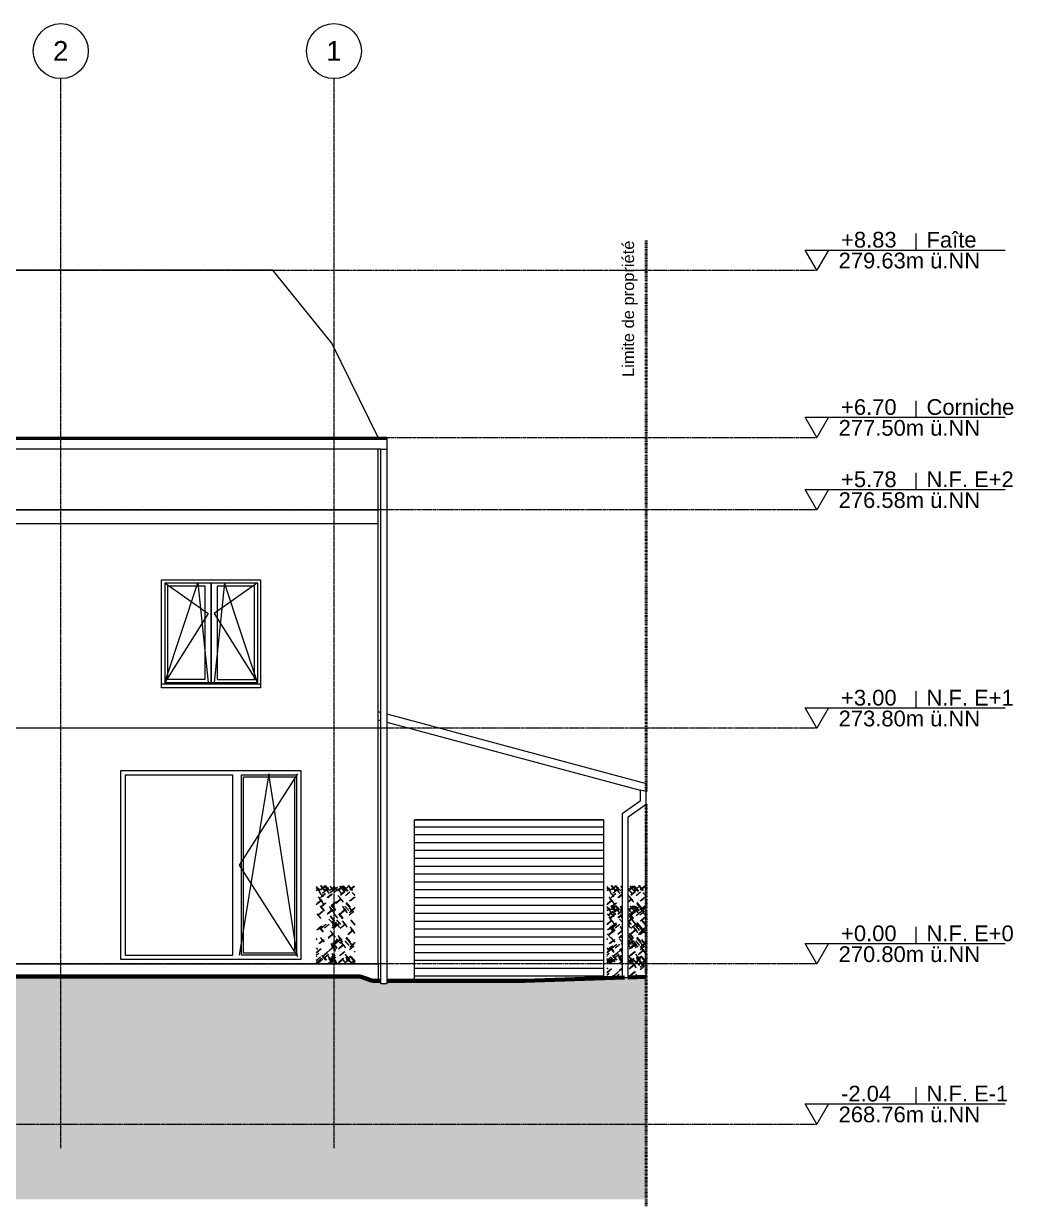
# Model space of a CAD drawing. Header units: millimetres. Extents: x -24735 to 2436, y -4540 to 11969.
# Drawn here: x -10164 to 2436, y -3087 to 11969 of the extents above; entities that cross this region are included whole.
import ezdxf

# ---------------------------------------------------------------- set-up
doc = ezdxf.new("R2010")
doc.units = ezdxf.units.MM
for name, pattern in [('Center', [40, 10, -5, 20, -5]), ('CENTER_LINE', [5.5, 2.5, -1.5, 0, -1.5]), ('Grid Line', [22.225, 12.7, -3.175, 3.175, -3.175])]:
    doc.linetypes.add(name, pattern=pattern)
for name, color, linetype, lineweight in [('A-DETL', 90, 'Continuous', 9), ('A-DOOR', 31, 'Continuous', 18), ('A-FLOR', 192, 'Continuous', 18), ('A-FLOR-LEVL', 51, 'Continuous', 9), ('A-GENM', 13, 'Continuous', 9), ('A-GLAZ', 151, 'Continuous', 18), ('A-ROOF', 132, 'Continuous', 9), ('A-ROOF-OTLN', 132, 'Continuous', 9), ('A-WALL', 113, 'Continuous', 18), ('C-TOPO', 7, 'Continuous', 9), ('G-ANNO-TEXT', 231, 'Continuous', 9), ('G-IMPT', 8, 'Continuous', 9), ('S-GRID', 1, 'Continuous', 9), ('S-GRID-IDEN', 1, 'Continuous', 9)]:
    doc.layers.add(name, color=color, linetype=linetype, lineweight=lineweight)
doc.styles.add('Arial', font='arial.ttf', dxfattribs={"height": 200})
doc.styles.add('Arial_1', font='arial.ttf', dxfattribs={"height": 150})
doc.styles.add('Arial_2', font='arial.ttf', dxfattribs={"height": 250})

# ---------------------------------------------------------------- blocks, each defined once
blk = doc.blocks.new('WIN_DOUBLE_SINGLE OPEN__ASYM - 2400 x 2515-676228-Façade Nord')
at = {"layer": 'A-GLAZ', "color": 55}
for p, q in [((-7042, 2420), (-7422, 110)), ((-6677, 2420), (-7422, 1258)), ((-6677, 95), (-7042, 2420)), ((-8872, 2405), (-8872, 110)), ((-8872, 2405), (-7502, 2405)), ((-7502, 110), (-7502, 2405)), ((-7392, 110), (-7392, 2405)), ((-7392, 2405), (-6692, 2405)), ((-7367, 135), (-7367, 2380)), ((-7367, 2380), (-6717, 2380)), ((-6717, 2380), (-6717, 135)), ((-6692, 2405), (-6692, 110)), ((-7422, 1258), (-6677, 95)), ((-8872, 110), (-7502, 110)), ((-6692, 110), (-7392, 110)), ((-6717, 135), (-7367, 135))]:
    blk.add_line(p, q, dxfattribs=at)
blk = doc.blocks.new('EXT_DOOR_GARAGE - 2490 x 2130-571778-Façade Nord')
at = {"layer": 'A-DOOR', "lineweight": 9}
h = blk.add_hatch(dxfattribs=at)
h.set_pattern_fill('FP1_1', style=0, pattern_type=2)
h.set_pattern_definition([(180, (-3264.53, -255), (1e-14, 100), [])])
h.paths.add_polyline_path([(-5187, -218), (-3783, -218), (-2782, -183), (-2782, 1832), (-5187, 1832), (-5187, -179)])
at = {"layer": 'A-DOOR', "color": 55}
for p, q in [((-5187, -218), (-5187, 1832)), ((-2782, 1832), (-5187, 1832)), ((-2782, 1832), (-2782, -183))]:
    blk.add_line(p, q, dxfattribs=at)
blk = doc.blocks.new('WIN_DOUBLE OPEN__SYM - 134 x 143-685719-Façade Nord')
at = {"layer": 'A-GLAZ', "color": 55}
for p, q in [((-12157, 4850), (-12157, 3580)), ((-12157, 4850), (-10977, 4850)), ((-12157, 3580), (-11737, 4850)), ((-12157, 4850), (-11607, 4460)), ((-11737, 4850), (-11607, 3580)), ((-11567, 4850), (-11567, 3580)), ((-11567, 3580), (-11567, 4850)), ((-11397, 4850), (-11527, 3580)), ((-10977, 4850), (-11527, 4460)), ((-10977, 3580), (-11397, 4850)), ((-10977, 4850), (-10977, 3580)), ((-12117, 3620), (-12117, 4810)), ((-12117, 4810), (-11647, 4810)), ((-11647, 4810), (-11647, 3620)), ((-11487, 3620), (-11487, 4810)), ((-11487, 4810), (-11017, 4810)), ((-11017, 3620), (-11017, 4810)), ((-11607, 4460), (-12157, 3580)), ((-11527, 4460), (-10977, 3580)), ((-11647, 3620), (-12117, 3620)), ((-11487, 3620), (-11017, 3620)), ((-12197, 3565), (-10937, 3565)), ((-12197, 3560), (-12197, 3561)), ((-12197, 3515), (-12197, 3560)), ((-10937, 3560), (-12197, 3560)), ((-10937, 3515), (-12197, 3515)), ((-12157, 3580), (-10977, 3580)), ((-10937, 3561), (-10937, 3560)), ((-10937, 3560), (-10937, 3515))]:
    blk.add_line(p, q, dxfattribs=at)
blk = doc.blocks.new('HEDGE - B_Hecke_Plan_D_03_dwg-399855-Façade Nord')
at = {"layer": 'G-IMPT'}
for p, q in [((-2738, 729), (-2697, 681)), ((-2738, 715), (-2689, 657)), ((-2701, 705), (-2738, 674)), ((-2701, 659), (-2650, 599)), ((-2642, 728), (-2698, 681)), ((-2689, 741), (-2640, 684)), ((-2629, 639), (-2686, 592)), ((-2623, 637), (-2680, 589)), ((-2679, 741), (-2628, 681)), ((-2619, 735), (-2676, 688)), ((-2604, 689), (-2661, 642)), ((-2585, 714), (-2642, 667)), ((-2637, 741), (-2586, 681)), ((-2627, 741), (-2578, 684)), ((-2625, 700), (-2573, 641)), ((-2544, 632), (-2601, 585)), ((-2544, 624), (-2588, 587)), ((-2544, 699), (-2571, 677)), ((-2565, 734), (-2544, 709)), ((-2544, 666), (-2562, 651)), ((-2460, 698), (-2469, 691)), ((-2409, 731), (-2466, 684)), ((-2465, 692), (-2413, 632)), ((-2462, 616), (-2410, 557)), ((-2445, 737), (-2394, 677)), ((-2387, 737), (-2444, 689)), ((-2375, 662), (-2432, 614)), ((-2373, 671), (-2430, 624)), ((-2416, 737), (-2365, 677)), ((-2337, 721), (-2394, 674)), ((-2391, 725), (-2340, 666)), ((-2386, 734), (-2334, 674)), ((-2311, 659), (-2368, 612)), ((-2337, 741), (-2286, 681)), ((-2329, 741), (-2277, 681)), ((-2257, 735), (-2313, 688)), ((-2251, 730), (-2308, 682)), ((-2280, 655), (-2247, 616)), ((-2247, 631), (-2252, 627)), ((-2247, 642), (-2248, 641)), ((-2681, 542), (-2738, 495)), ((-2674, 555), (-2731, 508)), ((-2713, 596), (-2661, 537)), ((-2700, 573), (-2649, 513)), ((-2689, 474), (-2638, 415)), ((-2688, 485), (-2637, 426)), ((-2629, 514), (-2686, 467)), ((-2616, 517), (-2673, 470)), ((-2574, 476), (-2544, 440)), ((-2562, 452), (-2544, 431)), ((-2544, 487), (-2549, 483)), ((-2545, 482), (-2544, 480)), ((-2423, 575), (-2469, 537)), ((-2430, 562), (-2469, 530)), ((-2449, 593), (-2398, 533)), ((-2408, 480), (-2357, 420)), ((-2395, 456), (-2344, 396)), ((-2375, 482), (-2323, 423)), ((-2361, 516), (-2309, 456)), ((-2359, 527), (-2308, 467)), ((-2320, 459), (-2268, 399)), ((-2315, 459), (-2264, 399)), ((-2257, 590), (-2314, 543)), ((-2245, 593), (-2302, 546)), ((-2245, 461), (-2302, 414)), ((-2733, 381), (-2681, 322)), ((-2668, 410), (-2725, 363)), ((-2655, 413), (-2712, 366)), ((-2544, 420), (-2599, 374)), ((-2544, 427), (-2592, 387)), ((-2577, 315), (-2544, 276)), ((-2563, 348), (-2544, 326)), ((-2562, 359), (-2544, 338)), ((-2469, 331), (-2467, 329)), ((-2455, 378), (-2403, 318)), ((-2453, 389), (-2402, 329)), ((-2376, 425), (-2433, 378)), ((-2369, 438), (-2426, 391)), ((-2261, 414), (-2318, 367)), ((-2258, 443), (-2315, 396)), ((-2297, 308), (-2245, 248)), ((-2675, 222), (-2732, 175)), ((-2662, 225), (-2719, 177)), ((-2702, 206), (-2650, 146)), ((-2700, 217), (-2649, 158)), ((-2614, 245), (-2671, 198)), ((-2575, 248), (-2632, 201)), ((-2563, 168), (-2544, 146)), ((-2469, 292), (-2430, 248)), ((-2443, 266), (-2469, 244)), ((-2450, 253), (-2469, 237)), ((-2469, 236), (-2443, 207)), ((-2376, 241), (-2433, 194)), ((-2369, 253), (-2426, 206)), ((-2408, 295), (-2357, 235)), ((-2396, 271), (-2344, 212)), ((-2279, 162), (-2336, 114)), ((-2272, 174), (-2329, 127)), ((-2311, 216), (-2259, 156)), ((-2298, 297), (-2247, 237)), ((-2298, 192), (-2247, 133)), ((-2737, 70), (-2738, 69)), ((-2728, 59), (-2738, 50)), ((-2651, 49), (-2708, 2)), ((-2639, 52), (-2695, 5)), ((-2689, 81), (-2637, 21)), ((-2544, 103), (-2588, 67)), ((-2544, 110), (-2581, 79)), ((-2558, 6), (-2544, -11)), ((-2550, 145), (-2544, 137)), ((-2428, 64), (-2469, 30)), ((-2469, 53), (-2428, 6)), ((-2435, 52), (-2469, 24)), ((-2463, 50), (-2469, 45)), ((-2466, 106), (-2415, 46)), ((-2454, 83), (-2403, 23)), ((-2429, 32), (-2378, -27)), ((-2416, 9), (-2365, -51)), ((-2375, 40), (-2323, -20)), ((-2361, 73), (-2309, 13)), ((-2359, 84), (-2308, 24)), ((-2317, 16), (-2266, -44)), ((-2313, 16), (-2262, -44)), ((-2256, 1), (-2313, -47)), ((-2242, 19), (-2299, -29)), ((-2738, -51), (-2722, -70)), ((-2685, -73), (-2738, -118)), ((-2708, -123), (-2738, -148)), ((-2678, -62), (-2735, -109)), ((-2673, -147), (-2646, -179)), ((-2661, -147), (-2634, -178)), ((-2597, -112), (-2654, -159)), ((-2590, -99), (-2647, -147)), ((-2583, -135), (-2635, -178)), ((-2598, -144), (-2571, -176)), ((-2544, -62), (-2583, -95)), ((-2544, -56), (-2576, -83)), ((-2546, -17), (-2544, -20)), ((-2546, -31), (-2544, -33)), ((-2545, -124), (-2544, -126)), ((-2397, -22), (-2454, -69)), ((-2390, -9), (-2447, -57)), ((-2388, -103), (-2445, -151)), ((-2376, -101), (-2433, -148)), ((-2375, -131), (-2343, -168)), ((-2259, -29), (-2316, -76)), ((-2257, -94), (-2247, -105)), ((-2248, -24), (-2247, -25)), ((-2738, -156), (-2733, -162)), ((-2686, -172), (-2697, -180)), ((-2585, -172), (-2580, -176)), ((-2300, -156), (-2313, -167)), ((-2298, -159), (-2292, -166))]:
    blk.add_line(p, q, dxfattribs=at)
blk = doc.blocks.new('HEDGE - HEDGE-V5-Façade Nord')
blk.add_blockref('HEDGE - B_Hecke_Plan_D_03_dwg-399855-Façade Nord', (0, 0))
blk = doc.blocks.new('HEDGE - B_Hecke_Plan_D_03_dwg-V6-Façade Nord')
at = {"layer": 'G-IMPT'}
for p, q in [((-2738, 983), (-2697, 935)), ((-2738, 969), (-2689, 912)), ((-2701, 959), (-2738, 928)), ((-2701, 913), (-2650, 853)), ((-2642, 982), (-2698, 935)), ((-2689, 995), (-2640, 938)), ((-2679, 995), (-2628, 935)), ((-2619, 989), (-2676, 942)), ((-2604, 943), (-2661, 896)), ((-2585, 968), (-2642, 921)), ((-2637, 995), (-2586, 935)), ((-2627, 995), (-2578, 938)), ((-2625, 955), (-2573, 895)), ((-2544, 953), (-2571, 931)), ((-2565, 988), (-2544, 963)), ((-2544, 920), (-2562, 905)), ((-2460, 952), (-2469, 945)), ((-2409, 985), (-2466, 938)), ((-2465, 946), (-2413, 887)), ((-2445, 991), (-2394, 931)), ((-2387, 991), (-2444, 943)), ((-2375, 916), (-2432, 869)), ((-2373, 925), (-2430, 878)), ((-2416, 991), (-2365, 931)), ((-2337, 975), (-2394, 928)), ((-2391, 980), (-2340, 920)), ((-2386, 988), (-2334, 928)), ((-2311, 913), (-2368, 866)), ((-2337, 995), (-2286, 935)), ((-2329, 995), (-2277, 935)), ((-2257, 989), (-2313, 942)), ((-2251, 984), (-2308, 937)), ((-2280, 909), (-2247, 871)), ((-2681, 796), (-2738, 749)), ((-2674, 809), (-2731, 762)), ((-2713, 851), (-2661, 791)), ((-2700, 827), (-2649, 767)), ((-2629, 894), (-2686, 846)), ((-2629, 768), (-2686, 721)), ((-2623, 891), (-2680, 844)), ((-2616, 771), (-2673, 724)), ((-2544, 886), (-2601, 839)), ((-2544, 879), (-2588, 841)), ((-2423, 829), (-2469, 791)), ((-2430, 816), (-2469, 784)), ((-2462, 871), (-2410, 811)), ((-2449, 847), (-2398, 787)), ((-2361, 770), (-2309, 710)), ((-2359, 781), (-2308, 721)), ((-2257, 844), (-2314, 797)), ((-2245, 847), (-2302, 800)), ((-2247, 885), (-2252, 881)), ((-2247, 896), (-2248, 895)), ((-2733, 635), (-2681, 576)), ((-2668, 665), (-2725, 617)), ((-2655, 667), (-2712, 620)), ((-2689, 728), (-2638, 669)), ((-2688, 740), (-2637, 680)), ((-2544, 675), (-2599, 628)), ((-2544, 681), (-2592, 641)), ((-2574, 730), (-2544, 694)), ((-2562, 706), (-2544, 685)), ((-2562, 613), (-2544, 592)), ((-2544, 741), (-2549, 737)), ((-2545, 736), (-2544, 735)), ((-2455, 632), (-2403, 572)), ((-2453, 643), (-2402, 583)), ((-2376, 679), (-2433, 632)), ((-2369, 692), (-2426, 645)), ((-2408, 734), (-2357, 674)), ((-2395, 710), (-2344, 650)), ((-2375, 736), (-2323, 677)), ((-2320, 713), (-2268, 653)), ((-2261, 668), (-2318, 621)), ((-2315, 713), (-2264, 653)), ((-2258, 698), (-2315, 650)), ((-2245, 716), (-2302, 668)), ((-2675, 476), (-2732, 429)), ((-2662, 479), (-2719, 432)), ((-2702, 460), (-2650, 401)), ((-2700, 471), (-2649, 412)), ((-2614, 500), (-2671, 452)), ((-2575, 502), (-2632, 455)), ((-2577, 569), (-2544, 530)), ((-2563, 602), (-2544, 580)), ((-2469, 585), (-2467, 583)), ((-2469, 546), (-2430, 502)), ((-2443, 520), (-2469, 498)), ((-2450, 507), (-2469, 491)), ((-2469, 491), (-2443, 461)), ((-2376, 495), (-2433, 448)), ((-2369, 507), (-2426, 460)), ((-2408, 549), (-2357, 489)), ((-2396, 525), (-2344, 466)), ((-2311, 470), (-2259, 410)), ((-2298, 551), (-2247, 491)), ((-2297, 562), (-2245, 502)), ((-2737, 324), (-2738, 323)), ((-2728, 313), (-2738, 304)), ((-2651, 303), (-2708, 256)), ((-2639, 306), (-2695, 259)), ((-2689, 335), (-2637, 276)), ((-2544, 357), (-2588, 321)), ((-2544, 364), (-2581, 334)), ((-2563, 422), (-2544, 401)), ((-2550, 399), (-2544, 391)), ((-2428, 319), (-2469, 285)), ((-2469, 307), (-2428, 260)), ((-2435, 306), (-2469, 278)), ((-2463, 304), (-2469, 299)), ((-2466, 360), (-2415, 301)), ((-2454, 337), (-2403, 277)), ((-2361, 327), (-2309, 267)), ((-2359, 338), (-2308, 278)), ((-2279, 416), (-2336, 369)), ((-2272, 428), (-2329, 381)), ((-2298, 446), (-2247, 387)), ((-2738, 203), (-2722, 184)), ((-2685, 181), (-2738, 137)), ((-2678, 192), (-2735, 145)), ((-2590, 155), (-2647, 108)), ((-2544, 192), (-2583, 159)), ((-2544, 198), (-2576, 171)), ((-2558, 260), (-2544, 244)), ((-2546, 237), (-2544, 234)), ((-2546, 223), (-2544, 221)), ((-2397, 232), (-2454, 185)), ((-2390, 245), (-2447, 198)), ((-2388, 151), (-2445, 103)), ((-2376, 153), (-2433, 106)), ((-2429, 286), (-2378, 227)), ((-2416, 263), (-2365, 203)), ((-2375, 294), (-2323, 234)), ((-2317, 270), (-2266, 210)), ((-2259, 226), (-2316, 178)), ((-2313, 270), (-2262, 210)), ((-2256, 255), (-2313, 208)), ((-2242, 273), (-2299, 226)), ((-2257, 160), (-2247, 150)), ((-2248, 230), (-2247, 229)), ((-2708, 131), (-2738, 106)), ((-2738, 98), (-2733, 92)), ((-2686, 83), (-2738, 39)), ((-2729, 52), (-2738, 44)), ((-2721, 52), (-2738, 37)), ((-2738, 26), (-2719, 3)), ((-2738, 17), (-2729, 6)), ((-2673, 52), (-2730, 5)), ((-2672, 70), (-2729, 23)), ((-2657, 58), (-2714, 10)), ((-2673, 108), (-2622, 48)), ((-2661, 108), (-2610, 48)), ((-2597, 142), (-2654, 95)), ((-2583, 119), (-2640, 71)), ((-2598, 110), (-2547, 51)), ((-2585, 83), (-2544, 35)), ((-2585, 66), (-2544, 18)), ((-2544, 38), (-2582, 6)), ((-2544, 30), (-2565, 12)), ((-2544, 71), (-2555, 62)), ((-2545, 130), (-2544, 128)), ((-2397, 56), (-2454, 9)), ((-2394, 69), (-2451, 22)), ((-2412, 66), (-2361, 6)), ((-2375, 123), (-2323, 63)), ((-2368, 84), (-2316, 24)), ((-2311, 62), (-2368, 15)), ((-2300, 98), (-2357, 51)), ((-2297, 85), (-2354, 38)), ((-2343, 69), (-2291, 9)), ((-2300, 81), (-2248, 22)), ((-2298, 95), (-2247, 35)), ((-2247, 48), (-2284, 17)), ((-2247, 22), (-2272, 2)), ((-2247, 38), (-2264, 24))]:
    blk.add_line(p, q, dxfattribs=at)
blk = doc.blocks.new('HEDGE - HEDGE-V7-Façade Nord')
blk.add_blockref('HEDGE - B_Hecke_Plan_D_03_dwg-V6-Façade Nord', (0, 0))
blk = doc.blocks.new('HEDGE - B_Hecke_Plan_D_03_dwg-V8-Façade Nord')
at = {"layer": 'G-IMPT'}
for p, q in [((-6438, 983), (-6397, 935)), ((-6438, 969), (-6389, 912)), ((-6401, 959), (-6438, 928)), ((-6401, 913), (-6350, 853)), ((-6342, 982), (-6398, 935)), ((-6389, 995), (-6340, 938)), ((-6379, 995), (-6328, 935)), ((-6319, 989), (-6376, 942)), ((-6304, 943), (-6361, 896)), ((-6285, 968), (-6342, 921)), ((-6337, 995), (-6286, 935)), ((-6327, 995), (-6278, 938)), ((-6325, 955), (-6273, 895)), ((-6214, 978), (-6271, 931)), ((-6265, 988), (-6214, 928)), ((-6205, 952), (-6262, 905)), ((-6169, 978), (-6225, 931)), ((-6220, 988), (-6169, 928)), ((-6160, 952), (-6217, 905)), ((-6109, 985), (-6166, 938)), ((-6165, 946), (-6113, 887)), ((-6145, 991), (-6094, 931)), ((-6087, 991), (-6144, 943)), ((-6075, 916), (-6132, 869)), ((-6073, 925), (-6130, 878)), ((-6116, 991), (-6065, 931)), ((-6037, 975), (-6094, 928)), ((-6091, 980), (-6040, 920)), ((-6086, 988), (-6034, 928)), ((-6011, 913), (-6068, 866)), ((-6037, 995), (-5986, 935)), ((-6029, 995), (-5977, 935)), ((-5957, 989), (-6013, 942)), ((-5951, 984), (-6008, 937)), ((-5980, 909), (-5947, 871)), ((-6381, 796), (-6438, 749)), ((-6374, 809), (-6431, 762)), ((-6413, 851), (-6361, 791)), ((-6400, 827), (-6349, 767)), ((-6329, 894), (-6386, 846)), ((-6329, 768), (-6386, 721)), ((-6323, 891), (-6380, 844)), ((-6316, 771), (-6373, 724)), ((-6244, 886), (-6301, 839)), ((-6232, 889), (-6288, 841)), ((-6192, 784), (-6249, 737)), ((-6179, 787), (-6236, 740)), ((-6130, 816), (-6187, 769)), ((-6123, 829), (-6180, 782)), ((-6162, 871), (-6110, 811)), ((-6149, 847), (-6098, 787)), ((-6061, 770), (-6009, 710)), ((-6059, 781), (-6008, 721)), ((-5957, 844), (-6014, 797)), ((-5945, 847), (-6002, 800)), ((-5947, 885), (-5952, 881)), ((-5947, 896), (-5948, 895)), ((-6433, 635), (-6381, 576)), ((-6368, 665), (-6425, 617)), ((-6355, 667), (-6412, 620)), ((-6389, 728), (-6338, 669)), ((-6388, 740), (-6337, 680)), ((-6242, 676), (-6299, 628)), ((-6236, 688), (-6292, 641)), ((-6274, 730), (-6223, 670)), ((-6262, 706), (-6211, 646)), ((-6262, 613), (-6210, 553)), ((-6245, 736), (-6194, 677)), ((-6244, 747), (-6192, 688)), ((-6218, 643), (-6167, 583)), ((-6155, 632), (-6103, 572)), ((-6153, 643), (-6102, 583)), ((-6076, 679), (-6133, 632)), ((-6069, 692), (-6126, 645)), ((-6108, 734), (-6057, 674)), ((-6095, 710), (-6044, 650)), ((-6075, 736), (-6023, 677)), ((-6020, 713), (-5968, 653)), ((-5961, 668), (-6018, 621)), ((-6015, 713), (-5964, 653)), ((-5958, 698), (-6015, 650)), ((-5945, 716), (-6002, 668)), ((-6375, 476), (-6432, 429)), ((-6362, 479), (-6419, 432)), ((-6402, 460), (-6350, 401)), ((-6400, 471), (-6349, 412)), ((-6314, 500), (-6371, 452)), ((-6275, 502), (-6332, 455)), ((-6277, 569), (-6225, 509)), ((-6263, 602), (-6212, 542)), ((-6241, 545), (-6189, 485)), ((-6182, 501), (-6239, 454)), ((-6237, 545), (-6185, 485)), ((-6180, 530), (-6237, 483)), ((-6178, 505), (-6235, 458)), ((-6150, 507), (-6207, 460)), ((-6143, 520), (-6200, 473)), ((-6195, 521), (-6143, 461)), ((-6182, 561), (-6130, 502)), ((-6076, 495), (-6133, 448)), ((-6069, 507), (-6126, 460)), ((-6108, 549), (-6057, 489)), ((-6096, 525), (-6044, 466)), ((-6011, 470), (-5959, 410)), ((-5998, 551), (-5947, 491)), ((-5997, 562), (-5945, 502)), ((-6437, 324), (-6438, 323)), ((-6428, 313), (-6438, 304)), ((-6351, 303), (-6408, 256)), ((-6339, 306), (-6395, 259)), ((-6389, 335), (-6337, 276)), ((-6231, 368), (-6288, 321)), ((-6224, 381), (-6281, 334)), ((-6263, 422), (-6211, 363)), ((-6250, 399), (-6199, 339)), ((-6163, 304), (-6220, 257)), ((-6135, 306), (-6191, 259)), ((-6128, 319), (-6185, 271)), ((-6180, 320), (-6128, 260)), ((-6166, 360), (-6115, 301)), ((-6154, 337), (-6103, 277)), ((-6061, 327), (-6009, 267)), ((-6059, 338), (-6008, 278)), ((-5979, 416), (-6036, 369)), ((-5972, 428), (-6029, 381)), ((-5998, 446), (-5947, 387)), ((-6438, 203), (-6422, 184)), ((-6385, 181), (-6438, 137)), ((-6378, 192), (-6435, 145)), ((-6290, 155), (-6347, 108)), ((-6226, 206), (-6283, 159)), ((-6219, 219), (-6276, 171)), ((-6258, 260), (-6207, 201)), ((-6246, 237), (-6194, 177)), ((-6246, 223), (-6194, 163)), ((-6177, 273), (-6234, 226)), ((-6176, 301), (-6233, 254)), ((-6229, 253), (-6177, 193)), ((-6227, 264), (-6176, 205)), ((-6097, 232), (-6154, 185)), ((-6090, 245), (-6147, 198)), ((-6088, 151), (-6145, 103)), ((-6076, 153), (-6133, 106)), ((-6129, 286), (-6078, 227)), ((-6116, 263), (-6065, 203)), ((-6075, 294), (-6023, 234)), ((-6017, 270), (-5966, 210)), ((-5959, 226), (-6016, 178)), ((-6013, 270), (-5962, 210)), ((-5956, 255), (-6013, 208)), ((-5942, 273), (-5999, 226)), ((-5957, 160), (-5947, 150)), ((-5948, 230), (-5947, 229)), ((-6408, 131), (-6438, 106)), ((-6438, 98), (-6433, 92)), ((-6386, 83), (-6438, 39)), ((-6429, 52), (-6438, 44)), ((-6421, 52), (-6438, 37)), ((-6438, 26), (-6419, 3)), ((-6438, 17), (-6429, 6)), ((-6373, 52), (-6430, 5)), ((-6372, 70), (-6429, 23)), ((-6357, 58), (-6414, 10)), ((-6373, 108), (-6322, 48)), ((-6361, 108), (-6310, 48)), ((-6297, 142), (-6354, 95)), ((-6283, 119), (-6340, 71)), ((-6298, 110), (-6247, 51)), ((-6285, 83), (-6233, 23)), ((-6285, 66), (-6233, 6)), ((-6225, 53), (-6282, 6)), ((-6208, 59), (-6265, 12)), ((-6198, 109), (-6255, 62)), ((-6245, 130), (-6194, 70)), ((-6245, 73), (-6193, 13)), ((-6243, 99), (-6192, 39)), ((-6235, 70), (-6184, 10)), ((-6231, 75), (-6179, 16)), ((-6097, 56), (-6154, 9)), ((-6094, 69), (-6151, 22)), ((-6112, 66), (-6061, 6)), ((-6075, 123), (-6023, 63)), ((-6068, 84), (-6016, 24)), ((-6011, 62), (-6068, 15)), ((-6000, 98), (-6057, 51)), ((-5997, 85), (-6054, 38)), ((-6043, 69), (-5991, 9)), ((-6000, 81), (-5948, 22)), ((-5998, 95), (-5947, 35)), ((-5947, 48), (-5984, 17)), ((-5947, 22), (-5972, 2)), ((-5947, 38), (-5964, 24))]:
    blk.add_line(p, q, dxfattribs=at)
blk = doc.blocks.new('HEDGE - HEDGE-V9-Façade Nord')
blk.add_blockref('HEDGE - B_Hecke_Plan_D_03_dwg-V8-Façade Nord', (0, 0))
blk = doc.blocks.new('HEDGE - HEDGE-V10-Façade Nord')
blk.add_blockref('HEDGE - B_Hecke_Plan_D_03_dwg-V8-Façade Nord', (0, 0))
blk = doc.blocks.new('Niveau - OKFFB-442205-Façade Nord')
at = {"layer": 'A-FLOR-LEVL'}
for p, q in [((1194, 469), (1194, 257)), ((-215, 257), (83, 257)), ((-66, 0), (-215, 257)), ((-66, 257), (2334, 257)), ((83, 257), (-66, 0))]:
    blk.add_line(p, q, dxfattribs=at)
blk = doc.blocks.new('Quadrillage - M_Grid Head - Circle_3_5-489728-Façade Nord')
at = {"layer": 'S-GRID-IDEN'}
blk.add_circle((-9691, 11619), 350, dxfattribs=at)

msp = doc.modelspace()

# ---------------------------------------------------------------- hatches: boundary and pattern name
at = {"layer": 'C-TOPO'}
msp.add_hatch(color=10, dxfattribs=at).paths.add_polyline_path([(-8325, -3000), (-2239, -3000), (-2239, -165), (-2469, -172), (-2469, -174), (-2544, -175), (-3783, -218), (-5540, -218), (-5540, -255), (-5615, -255), (-5615, -218), (-5719, -218), (-5880, -160), (-22738, -160), (-23256, -221), (-23532, -221), (-23532, -3000), (-10666, -3000)])

# ---------------------------------------------------------------- linework, layer by layer
at = {"layer": 'A-DETL', "linetype": 'CENTER_LINE', "lineweight": 50}
for p, q in [((-2239, 9213), (-2239, 2192)), ((-2239, 2032), (-2239, -3087))]:
    msp.add_line(p, q, dxfattribs=at)
at = {"layer": 'A-DETL'}
for p, q in [((-5615, 6550), (-5540, 6550)), ((-5615, -255), (-5615, 6550)), ((-5540, 6550), (-5540, -255)), ((-5649, 3105), (-5615, 3096)), ((-5540, 3076), (-2314, 2212)), ((-2239, 2192), (-2314, 2212)), ((-2314, 2212), (-2314, 2071)), ((-2239, 2032), (-2239, 2192)), ((-2314, 2071), (-2544, 1910)), ((-2469, 1871), (-2239, 2032)), ((-2544, 1910), (-2544, -174)), ((-2469, -174), (-2469, 1871)), ((-5540, -255), (-5615, -255)), ((-2544, -174), (-2469, -174))]:
    msp.add_line(p, q, dxfattribs=at)
at = {"layer": 'A-FLOR', "lineweight": 9}
for p, q in [((-20820, 5780), (-5649, 5780)), ((-5649, 5600), (-20820, 5600)), ((-20820, 0), (-10009, 0)), ((-5649, 0), (-5649, -218))]:
    msp.add_line(p, q, dxfattribs=at)
at = {"layer": 'A-FLOR-LEVL', "linetype": 'Center'}
for p, q in [((-24735, 8830), (-66, 8830)), ((-24735, 6700), (-66, 6700)), ((-66, 5780), (-24735, 5780)), ((-66, 3000), (-24735, 3000)), ((-66, 0), (-24735, 0)), ((-24735, -2040), (-66, -2040))]:
    msp.add_line(p, q, dxfattribs=at)
at = {"layer": 'A-ROOF'}
for p, q in [((-6991, 8830), (-11472, 8830)), ((-6241, 7900), (-6991, 8830)), ((-6241, 7900), (-6991, 8830)), ((-5649, 6700), (-6241, 7900)), ((-5649, 6247), (-5649, 6550)), ((-5649, 3211), (-5615, 3201)), ((-5540, 3181), (-2239, 2297)), ((-2239, 2297), (-2239, 2192)), ((-2239, 2032), (-2239, 1860))]:
    msp.add_line(p, q, dxfattribs=at)
at = {"layer": 'A-ROOF-OTLN'}
for p, q in [((-5540, 6700), (-20929, 6700)), ((-5540, 6687), (-20929, 6687)), ((-5540, 6675), (-20929, 6675)), ((-5540, 6700), (-5540, 6550)), ((-5615, 6550), (-20854, 6550))]:
    msp.add_line(p, q, dxfattribs=at)
at = {"layer": 'A-WALL', "lineweight": 9}
msp.add_line((-5649, 5780), (-5649, 6247), dxfattribs=at)
at = {"layer": 'A-WALL', "color": 55}
for p, q in [((-5649, 0), (-5649, 5780)), ((-8407, 4890), (-7147, 4890)), ((-8407, 3561), (-8407, 4890)), ((-7147, 4890), (-7147, 3561)), ((-5649, 3000), (-20167, 3000)), ((-8927, 55), (-8927, 2460)), ((-8927, 2460), (-6637, 2460)), ((-6637, 2460), (-6637, 55)), ((-5187, -218), (-5187, 1832)), ((-5187, 1832), (-2782, 1832)), ((-2782, 1832), (-2782, -183)), ((-2239, -165), (-2239, 1860)), ((-10009, 0), (-5649, 0)), ((-6637, 55), (-8927, 55))]:
    msp.add_line(p, q, dxfattribs=at)
at = {"layer": 'C-TOPO', "lineweight": 70}
for p, q in [((-8325, -160), (-10666, -160)), ((-8231, -160), (-8325, -160)), ((-5948, -160), (-8231, -160)), ((-5880, -160), (-5948, -160)), ((-5747, -208), (-5880, -160)), ((-5719, -218), (-5747, -208)), ((-5615, -218), (-5719, -218)), ((-3783, -218), (-5540, -218)), ((-2513, -174), (-3783, -218)), ((-2239, -165), (-2469, -172))]:
    msp.add_line(p, q, dxfattribs=at)
at = {"layer": 'C-TOPO'}
for p, q in [((-10666, -160), (-8325, -160)), ((-8325, -160), (-8231, -160)), ((-5948, -160), (-8231, -160)), ((-5948, -160), (-5880, -160)), ((-5880, -160), (-5747, -208)), ((-5880, -160), (-5875, -161)), ((-5747, -208), (-5719, -218)), ((-5615, -218), (-5719, -218)), ((-5715, -219), (-5719, -218)), ((-3783, -218), (-5540, -218)), ((-3783, -218), (-2513, -174)), ((-2469, -172), (-2239, -165))]:
    msp.add_line(p, q, dxfattribs=at)
at = {"layer": 'S-GRID', "linetype": 'Grid Line'}
for p, q in [((-9691, -2345), (-9691, 11269)), ((-6212, -2345), (-6212, 11269))]:
    msp.add_line(p, q, dxfattribs=at)

# ---------------------------------------------------------------- block references
at = {"layer": 'A-DOOR', "color": 55}
msp.add_blockref('EXT_DOOR_GARAGE - 2490 x 2130-571778-Façade Nord', (0, 0), dxfattribs=at)
at = {"layer": 'A-FLOR-LEVL'}
for p in [(0, 8830), (0, 6700), (0, 5780), (0, 3000), (0, 0), (0, -2040)]:
    msp.add_blockref('Niveau - OKFFB-442205-Façade Nord', p, dxfattribs=at)
at = {"layer": 'A-GENM'}
for name in ['HEDGE - HEDGE-V9-Façade Nord', 'HEDGE - HEDGE-V5-Façade Nord']:
    msp.add_blockref(name, (0, 0), dxfattribs=at)
at = {"layer": 'A-GLAZ', "color": 55}
for name, p in [('WIN_DOUBLE OPEN__SYM - 134 x 143-685719-Façade Nord', (3790, 0)), ('WIN_DOUBLE_SINGLE OPEN__ASYM - 2400 x 2515-676228-Façade Nord', (0, 0))]:
    msp.add_blockref(name, p, dxfattribs=at)
at = {"layer": 'G-IMPT'}
for name in ['HEDGE - HEDGE-V10-Façade Nord', 'HEDGE - HEDGE-V7-Façade Nord']:
    msp.add_blockref(name, (0, 0), dxfattribs=at)
at = {"layer": 'S-GRID-IDEN'}
for p in [(0, 0), (3478, 0)]:
    msp.add_blockref('Quadrillage - M_Grid Head - Circle_3_5-489728-Façade Nord', p, dxfattribs=at)

# ---------------------------------------------------------------- texts
at = {"layer": 'A-FLOR-LEVL', "char_height": 200, "attachment_point": 1, "style": 'Arial'}
for s, insert, width in [('+8.83', (243, 9318), 873.84), ('Faîte', (1331, 9318), 785.65), ('279.63m ü.NN', (212, 9053), 2228.69), ('+6.70', (243, 7188), 873.84), ('Corniche', (1331, 7188), 1386.92), ('277.50m ü.NN', (212, 6923), 2228.69), ('+5.78', (243, 6268), 873.84), ('N.F. E+2', (1331, 6268), 1370.89), ('276.58m ü.NN', (212, 6003), 2228.69), ('+3.00', (243, 3488), 873.84), ('N.F. E+1', (1331, 3488), 1370.89), ('273.80m ü.NN', (212, 3223), 2228.69), ('+0.00', (243, 488), 873.84), ('N.F. E+0', (1331, 488), 1370.89), ('270.80m ü.NN', (212, 223), 2228.69), ('-2.04', (243, -1552), 785.65), ('N.F. E-1', (1331, -1552), 1282.7), ('268.76m ü.NN', (212, -1817), 2228.69)]:
    msp.add_mtext(s, dxfattribs=dict(at, insert=insert, width=width))
at = {"layer": 'G-ANNO-TEXT', "color": 7, "insert": (-2543, 7472), "char_height": 150, "width": 2084.39, "attachment_point": 1, "rotation": 90, "style": 'Arial_1'}
msp.add_mtext('Limite de propriété', dxfattribs=at)

# ---------------------------------------------------------------- next in the draw order: texts
at = {"layer": 'S-GRID-IDEN', "char_height": 250, "width": 232.49, "attachment_point": 1, "style": 'Arial_2', "bg_fill": 3, "box_fill_scale": 1.25, "bg_fill_color": 256, "bg_fill_true_color": 13158600, "bg_fill_transparency": 0}
for s, insert in [('2', (-9790, 11747)), ('1', (-6312, 11747))]:
    msp.add_mtext(s, dxfattribs=dict(at, insert=insert))

doc.saveas('drawing.dxf')
